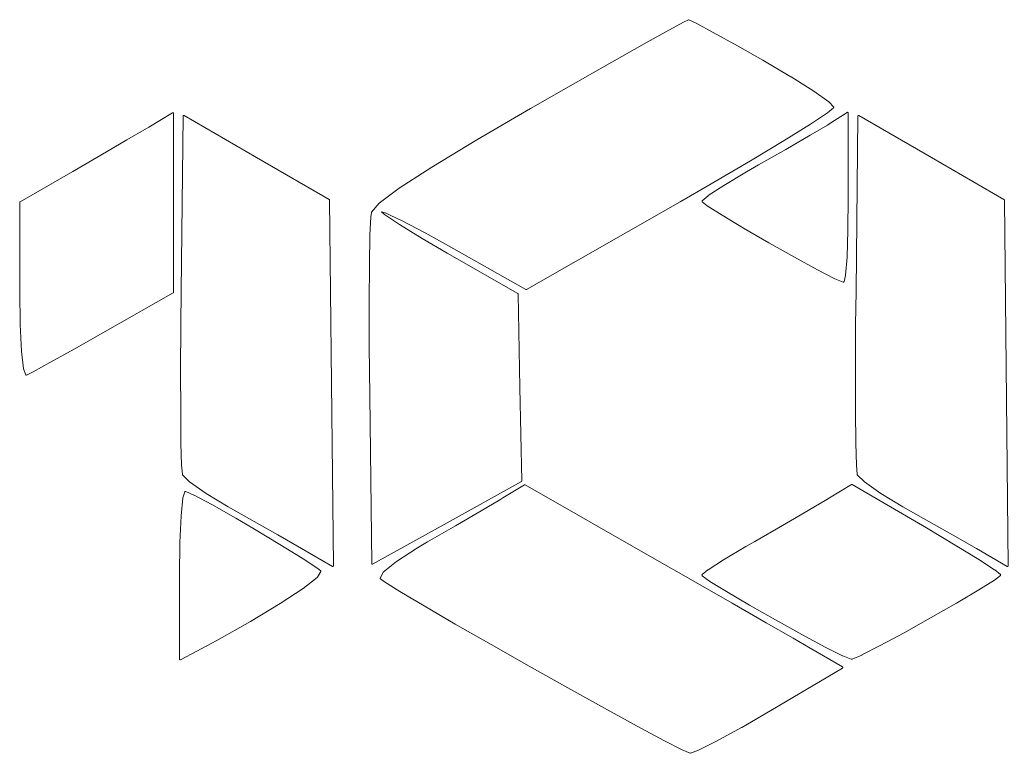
# Model space of a CAD drawing. Header units: millimetres. Extents: x -285 to 1112, y -5 to 442.
# Drawn here: x 328.88 to 361.41, y 99.45 to 123.6 of the extents above; entities that cross this region are included whole.
import ezdxf

# ---------------------------------------------------------------- set-up
doc = ezdxf.new("R2010")
doc.units = ezdxf.units.MM
doc.header["$MEASUREMENT"] = 0
doc.layers.add('Line engraving', color=1, linetype='Continuous', lineweight=0)

msp = doc.modelspace()

# ---------------------------------------------------------------- linework, layer by layer
at = {"layer": 'Line engraving', "linetype": 'Continuous'}
for p, q in [((350.246, 123.26), (350.749, 123.532)), ((350.749, 123.533), (350.885, 123.598)), ((350.749, 123.532), (350.749, 123.533)), ((350.749, 123.533), (350.749, 123.533)), ((350.885, 123.598), (350.889, 123.599)), ((350.889, 123.599), (350.889, 123.6)), ((350.889, 123.6), (350.889, 123.6)), ((350.889, 123.6), (350.893, 123.6)), ((350.893, 123.6), (350.893, 123.6)), ((350.893, 123.6), (350.897, 123.6)), ((350.897, 123.6), (350.897, 123.6)), ((350.897, 123.6), (350.897, 123.6)), ((350.897, 123.6), (350.901, 123.599)), ((350.901, 123.599), (350.901, 123.598)), ((350.901, 123.598), (351.138, 123.486)), ((351.138, 123.486), (351.138, 123.486)), ((351.138, 123.486), (351.138, 123.486)), ((351.138, 123.486), (351.701, 123.184)), ((349.433, 122.806), (350.246, 123.26)), ((350.246, 123.26), (350.246, 123.26)), ((350.246, 123.26), (350.246, 123.26)), ((351.701, 123.184), (351.701, 123.184)), ((351.701, 123.184), (351.701, 123.184)), ((351.701, 123.184), (352.501, 122.739)), ((348.363, 122.202), (349.433, 122.806)), ((349.433, 122.806), (349.433, 122.806)), ((349.433, 122.806), (349.433, 122.806)), ((352.501, 122.739), (352.501, 122.739)), ((352.501, 122.739), (352.501, 122.739)), ((352.501, 122.739), (353.33, 122.269)), ((347.093, 121.481), (348.363, 122.202)), ((348.363, 122.202), (348.363, 122.202)), ((348.363, 122.202), (348.363, 122.202)), ((353.33, 122.269), (353.33, 122.269)), ((353.33, 122.269), (353.33, 122.269)), ((353.33, 122.269), (354.261, 121.721)), ((354.261, 121.721), (354.261, 121.721)), ((354.261, 121.721), (354.265, 121.721)), ((354.265, 121.721), (355.019, 121.245)), ((345.684, 120.674), (347.093, 121.481)), ((347.093, 121.481), (347.093, 121.481)), ((347.093, 121.481), (347.093, 121.481)), ((355.019, 121.245), (355.019, 121.244)), ((355.019, 121.244), (355.019, 121.244)), ((355.019, 121.244), (355.51, 120.894)), ((355.51, 120.894), (355.514, 120.893)), ((355.514, 120.893), (355.514, 120.892)), ((355.514, 120.892), (355.666, 120.733)), ((355.666, 120.733), (355.666, 120.731)), ((355.666, 120.731), (355.67, 120.729)), ((355.67, 120.729), (355.67, 120.728)), ((355.67, 120.728), (355.67, 120.727)), ((355.67, 120.727), (355.67, 120.725)), ((355.67, 120.725), (355.67, 120.722)), ((355.67, 120.722), (355.67, 120.721)), ((355.67, 120.721), (355.67, 120.72)), ((355.67, 120.72), (355.67, 120.717)), ((355.67, 120.717), (355.67, 120.715)), ((355.67, 120.715), (355.67, 120.714)), ((355.67, 120.714), (355.67, 120.713)), ((355.67, 120.713), (355.67, 120.71)), ((355.67, 120.71), (355.67, 120.708)), ((333.129, 120.068), (333.903, 120.534)), ((333.903, 120.534), (333.908, 120.535)), ((333.903, 120.534), (333.903, 120.534)), ((333.903, 120.534), (333.903, 120.534)), ((333.908, 120.535), (333.912, 120.536)), ((333.912, 120.536), (333.912, 120.536)), ((333.912, 120.536), (333.912, 120.536)), ((333.912, 120.536), (333.916, 120.536)), ((333.916, 120.536), (333.92, 120.536)), ((333.92, 120.536), (333.92, 120.536)), ((333.92, 120.536), (333.92, 120.536)), ((333.92, 120.536), (333.92, 120.535)), ((333.92, 120.535), (333.925, 120.534)), ((333.925, 120.534), (333.925, 120.534)), ((333.925, 120.534), (333.925, 120.534)), ((333.925, 120.534), (333.929, 120.532)), ((333.929, 120.532), (333.933, 120.53)), ((333.933, 120.53), (333.933, 120.529)), ((333.933, 120.529), (333.933, 120.529)), ((333.933, 120.529), (333.933, 120.526)), ((333.933, 120.526), (333.933, 120.523)), ((333.933, 120.523), (333.933, 120.523)), ((333.933, 120.523), (333.937, 120.523)), ((333.937, 120.523), (333.937, 120.519)), ((333.937, 120.519), (333.937, 120.516)), ((333.937, 120.516), (333.937, 120.516)), ((333.937, 120.516), (333.937, 120.516)), ((333.937, 120.516), (333.937, 114.625)), ((334.187, 114.664), (334.25, 120.425)), ((334.25, 120.425), (334.255, 120.429)), ((334.255, 120.436), (334.259, 120.439)), ((334.255, 120.433), (334.255, 120.436)), ((334.255, 120.429), (334.255, 120.433)), ((334.255, 120.433), (334.255, 120.433)), ((334.255, 120.433), (334.255, 120.433)), ((334.259, 120.441), (334.263, 120.444)), ((334.259, 120.439), (334.259, 120.441)), ((334.259, 120.439), (334.259, 120.439)), ((334.259, 120.439), (334.259, 120.439)), ((334.263, 120.444), (334.267, 120.445)), ((334.263, 120.444), (334.263, 120.444)), ((334.263, 120.444), (334.263, 120.444)), ((334.267, 120.445), (334.272, 120.446)), ((334.272, 120.446), (334.272, 120.446)), ((334.272, 120.446), (334.272, 120.446)), ((334.272, 120.446), (334.272, 120.446)), ((334.272, 120.446), (334.276, 120.446)), ((334.276, 120.446), (334.276, 120.446)), ((334.276, 120.446), (334.276, 120.446)), ((334.276, 120.446), (334.28, 120.445)), ((334.28, 120.445), (334.284, 120.444)), ((334.284, 120.444), (336.671, 119.062)), ((343.924, 119.651), (345.684, 120.674)), ((345.684, 120.674), (345.684, 120.674)), ((345.684, 120.674), (345.684, 120.674)), ((355.463, 120.53), (354.904, 120.16)), ((355.467, 120.532), (355.463, 120.531)), ((355.463, 120.531), (355.463, 120.53)), ((355.666, 120.703), (355.467, 120.532)), ((355.577, 120.206), (356.115, 120.549)), ((355.67, 120.708), (355.666, 120.707)), ((355.666, 120.707), (355.666, 120.706)), ((355.666, 120.706), (355.666, 120.704)), ((355.666, 120.704), (355.666, 120.703)), ((356.115, 120.549), (356.119, 120.549)), ((356.119, 120.551), (356.123, 120.552)), ((356.119, 120.55), (356.119, 120.551)), ((356.119, 120.549), (356.119, 120.55)), ((356.123, 120.552), (356.123, 120.552)), ((356.123, 120.552), (356.123, 120.552)), ((356.123, 120.552), (356.127, 120.552)), ((356.127, 120.552), (356.132, 120.552)), ((356.132, 120.552), (356.132, 120.552)), ((356.132, 120.552), (356.132, 120.552)), ((356.132, 120.552), (356.136, 120.551)), ((356.136, 120.551), (356.136, 120.55)), ((356.136, 120.55), (356.14, 120.55)), ((356.14, 120.55), (356.14, 120.55)), ((356.14, 120.55), (356.14, 120.548)), ((356.14, 120.548), (356.144, 120.546)), ((356.144, 120.546), (356.144, 120.545)), ((356.144, 120.545), (356.144, 120.545)), ((356.144, 120.545), (356.144, 120.542)), ((356.144, 120.542), (356.149, 120.54)), ((356.149, 120.54), (356.149, 120.539)), ((356.149, 120.539), (356.149, 120.539)), ((356.149, 120.539), (356.149, 120.535)), ((356.149, 120.535), (356.149, 120.532)), ((356.149, 120.532), (356.149, 120.532)), ((356.149, 120.532), (356.149, 120.532)), ((356.149, 120.532), (356.149, 117.757)), ((356.402, 114.664), (356.466, 120.425)), ((356.466, 120.433), (356.47, 120.436)), ((356.466, 120.429), (356.466, 120.433)), ((356.466, 120.433), (356.466, 120.433)), ((356.466, 120.433), (356.466, 120.433)), ((356.466, 120.425), (356.466, 120.429)), ((356.47, 120.439), (356.474, 120.441)), ((356.47, 120.436), (356.47, 120.439)), ((356.47, 120.439), (356.47, 120.439)), ((356.47, 120.439), (356.47, 120.439)), ((356.474, 120.444), (356.479, 120.445)), ((356.474, 120.441), (356.474, 120.444)), ((356.474, 120.444), (356.474, 120.444)), ((356.474, 120.444), (356.474, 120.444)), ((356.479, 120.445), (356.483, 120.446)), ((356.483, 120.446), (356.483, 120.446)), ((356.483, 120.446), (356.483, 120.446)), ((356.483, 120.446), (356.487, 120.446)), ((356.487, 120.446), (356.491, 120.446)), ((356.491, 120.446), (356.491, 120.446)), ((356.491, 120.446), (356.491, 120.446)), ((356.491, 120.446), (356.495, 120.445)), ((356.495, 120.445), (356.495, 120.444)), ((356.495, 120.444), (358.886, 119.062)), ((333.044, 120.019), (333.129, 120.068)), ((333.129, 120.068), (333.129, 120.068)), ((354.904, 120.16), (354.041, 119.624)), ((354.896, 119.797), (355.463, 120.133)), ((354.904, 120.16), (354.904, 120.16)), ((354.904, 120.16), (354.904, 120.16)), ((355.463, 120.133), (355.577, 120.206)), ((332.406, 119.641), (333.044, 120.019)), ((333.044, 120.019), (333.044, 120.019)), ((354.096, 119.333), (354.896, 119.797)), ((354.896, 119.797), (354.896, 119.797)), ((331.542, 119.138), (332.406, 119.641)), ((332.406, 119.641), (332.406, 119.641)), ((342.438, 118.751), (343.924, 119.651)), ((343.924, 119.651), (343.924, 119.651)), ((343.924, 119.651), (343.924, 119.651)), ((354.041, 119.624), (352.933, 118.958)), ((354.041, 119.624), (354.041, 119.624)), ((354.041, 119.624), (354.041, 119.624)), ((330.62, 118.605), (331.542, 119.138)), ((331.542, 119.138), (331.542, 119.138)), ((353.191, 118.818), (354.096, 119.333)), ((354.096, 119.333), (354.096, 119.333)), ((336.671, 119.062), (339.062, 117.68)), ((352.933, 118.958), (351.638, 118.197)), ((352.801, 118.594), (353.191, 118.818)), ((352.933, 118.958), (352.933, 118.958)), ((352.933, 118.958), (352.933, 118.958)), ((353.191, 118.818), (353.191, 118.818)), ((353.191, 118.818), (353.191, 118.818)), ((358.886, 119.062), (361.273, 117.68)), ((328.889, 117.608), (330.62, 118.605)), ((330.62, 118.605), (330.62, 118.605)), ((341.368, 118.056), (342.438, 118.751)), ((342.438, 118.751), (342.438, 118.751)), ((342.438, 118.751), (342.438, 118.751)), ((352.052, 118.146), (352.801, 118.594)), ((352.801, 118.594), (352.801, 118.594)), ((352.801, 118.594), (352.801, 118.594)), ((351.638, 118.197), (350.609, 117.605)), ((351.536, 117.808), (352.052, 118.145)), ((351.638, 118.197), (351.638, 118.197)), ((351.638, 118.197), (351.638, 118.197)), ((352.052, 118.145), (352.052, 118.146)), ((352.052, 118.146), (352.052, 118.146)), ((340.708, 117.563), (341.368, 118.055)), ((341.368, 118.055), (341.368, 118.056)), ((341.368, 118.056), (341.368, 118.056)), ((351.342, 117.639), (351.532, 117.806)), ((351.532, 117.806), (351.536, 117.807)), ((351.536, 117.807), (351.536, 117.808)), ((328.876, 117.589), (328.881, 117.592)), ((328.876, 114.714), (328.876, 117.589)), ((328.881, 117.599), (328.885, 117.603)), ((328.881, 117.597), (328.881, 117.599)), ((328.881, 117.592), (328.881, 117.597)), ((328.881, 117.597), (328.881, 117.597)), ((328.881, 117.597), (328.881, 117.597)), ((328.885, 117.604), (328.889, 117.606)), ((328.885, 117.603), (328.885, 117.604)), ((328.885, 117.603), (328.885, 117.603)), ((328.889, 117.606), (328.889, 117.608)), ((339.062, 117.68), (339.062, 117.678)), ((339.062, 117.678), (339.066, 117.676)), ((339.066, 117.676), (339.066, 117.676)), ((339.066, 117.676), (339.066, 117.676)), ((339.066, 117.676), (339.07, 117.673)), ((339.07, 117.673), (339.07, 117.67)), ((339.07, 117.67), (339.07, 117.669)), ((339.07, 117.669), (339.07, 117.669)), ((339.07, 117.669), (339.07, 117.666)), ((339.07, 117.666), (339.07, 117.663)), ((339.07, 117.663), (339.134, 111.64)), ((340.454, 117.266), (340.704, 117.56)), ((340.704, 117.56), (340.708, 117.561)), ((340.708, 117.561), (340.708, 117.563)), ((350.609, 117.605), (345.557, 114.716)), ((350.609, 117.605), (350.609, 117.605)), ((350.609, 117.605), (350.609, 117.605)), ((351.337, 117.633), (351.342, 117.636)), ((351.337, 117.629), (351.337, 117.633)), ((351.337, 117.633), (351.337, 117.633)), ((351.337, 117.633), (351.337, 117.633)), ((351.337, 117.626), (351.337, 117.629)), ((351.337, 117.622), (351.337, 117.626)), ((351.337, 117.626), (351.337, 117.626)), ((351.337, 117.626), (351.337, 117.626)), ((351.337, 117.619), (351.337, 117.622)), ((351.337, 117.618), (351.337, 117.619)), ((351.337, 117.619), (351.337, 117.619)), ((351.337, 117.615), (351.337, 117.618)), ((351.337, 117.612), (351.337, 117.615)), ((351.337, 117.611), (351.337, 117.612)), ((351.337, 117.612), (351.337, 117.612)), ((351.342, 117.609), (351.337, 117.611)), ((351.342, 117.636), (351.342, 117.639)), ((351.342, 117.606), (351.342, 117.609)), ((351.502, 117.473), (351.342, 117.606)), ((351.507, 117.472), (351.502, 117.473)), ((351.507, 117.471), (351.507, 117.472)), ((351.993, 117.161), (351.507, 117.471)), ((356.149, 117.757), (356.136, 116.67)), ((356.149, 117.757), (356.149, 117.757)), ((356.149, 117.757), (356.149, 117.757)), ((361.273, 117.68), (361.277, 117.678)), ((361.277, 117.678), (361.277, 117.676)), ((361.277, 117.676), (361.281, 117.676)), ((361.281, 117.676), (361.281, 117.676)), ((361.281, 117.676), (361.281, 117.673)), ((361.281, 117.673), (361.281, 117.67)), ((361.281, 117.67), (361.281, 117.669)), ((361.281, 117.669), (361.281, 117.669)), ((361.281, 117.669), (361.286, 117.666)), ((361.286, 117.666), (361.286, 117.663)), ((361.286, 117.663), (361.412, 105.618)), ((340.433, 117.109), (340.45, 117.255)), ((340.45, 117.262), (340.454, 117.264)), ((340.45, 117.261), (340.45, 117.262)), ((340.45, 117.259), (340.45, 117.261)), ((340.45, 117.257), (340.45, 117.259)), ((340.45, 117.255), (340.45, 117.257)), ((340.454, 117.264), (340.454, 117.266)), ((340.907, 117.244), (340.788, 117.278)), ((340.788, 117.278), (340.881, 117.19)), ((340.881, 117.19), (341.372, 116.861)), ((341.44, 116.991), (340.907, 117.244)), ((351.993, 117.16), (351.993, 117.161)), ((352.704, 116.736), (351.993, 117.16)), ((351.993, 117.16), (351.993, 117.16)), ((340.403, 116.51), (340.433, 117.107)), ((340.433, 117.108), (340.433, 117.109)), ((340.433, 117.107), (340.433, 117.108)), ((341.372, 116.861), (342.121, 116.398)), ((342.223, 116.58), (341.44, 116.991)), ((340.386, 115.549), (340.403, 116.509)), ((340.403, 116.509), (340.403, 116.51)), ((340.403, 116.51), (340.403, 116.51)), ((343.166, 116.057), (342.223, 116.58)), ((352.704, 116.735), (352.704, 116.736)), ((352.704, 116.736), (352.704, 116.736)), ((353.533, 116.255), (352.704, 116.735)), ((356.136, 116.669), (356.106, 115.782)), ((356.136, 116.67), (356.136, 116.67)), ((356.136, 116.67), (356.136, 116.669)), ((342.121, 116.398), (342.95, 115.915)), ((354.376, 115.779), (353.533, 116.255)), ((353.533, 116.255), (353.533, 116.255)), ((353.533, 116.255), (353.533, 116.255)), ((342.95, 115.915), (345.269, 114.584)), ((345.536, 114.716), (343.166, 116.057)), ((343.166, 116.057), (343.166, 116.057)), ((340.378, 114.299), (340.386, 115.549)), ((340.386, 115.549), (340.386, 115.549)), ((340.386, 115.549), (340.386, 115.549)), ((354.38, 115.779), (354.376, 115.779)), ((355.137, 115.366), (354.38, 115.779)), ((354.38, 115.779), (354.38, 115.779)), ((356.106, 115.781), (356.06, 115.188)), ((356.106, 115.782), (356.106, 115.782)), ((356.106, 115.782), (356.106, 115.781)), ((355.704, 115.074), (355.137, 115.366)), ((355.137, 115.366), (355.137, 115.366)), ((355.137, 115.366), (355.137, 115.366)), ((356.06, 115.184), (356.009, 114.978)), ((356.06, 115.188), (356.06, 115.186)), ((356.06, 115.186), (356.06, 115.184)), ((355.704, 115.073), (355.704, 115.074)), ((355.704, 115.074), (355.704, 115.074)), ((355.979, 114.963), (355.704, 115.073)), ((355.983, 114.963), (355.979, 114.963)), ((355.983, 114.962), (355.983, 114.963)), ((355.988, 114.963), (355.983, 114.962)), ((355.983, 114.962), (355.983, 114.962)), ((355.983, 114.962), (355.983, 114.962)), ((355.992, 114.963), (355.988, 114.963)), ((355.996, 114.965), (355.992, 114.963)), ((355.992, 114.963), (355.992, 114.963)), ((355.992, 114.963), (355.992, 114.963)), ((356, 114.966), (355.996, 114.965)), ((356.005, 114.971), (356, 114.969)), ((356, 114.969), (356, 114.966)), ((356, 114.966), (356, 114.966)), ((356, 114.966), (356, 114.966)), ((356.009, 114.978), (356.005, 114.975)), ((356.005, 114.975), (356.005, 114.972)), ((356.005, 114.972), (356.005, 114.971)), ((356.005, 114.971), (356.005, 114.971)), ((328.876, 114.662), (328.876, 114.714)), ((328.893, 113.57), (328.876, 114.662)), ((328.876, 114.662), (328.876, 114.662)), ((328.876, 114.662), (328.876, 114.662)), ((333.925, 114.606), (331.61, 113.293)), ((333.929, 114.609), (333.925, 114.607)), ((333.925, 114.607), (333.925, 114.606)), ((333.925, 114.606), (333.925, 114.606)), ((333.933, 114.611), (333.929, 114.609)), ((333.937, 114.621), (333.933, 114.618)), ((333.933, 114.618), (333.933, 114.618)), ((333.933, 114.618), (333.933, 114.617)), ((333.933, 114.617), (333.933, 114.615)), ((333.933, 114.615), (333.933, 114.611)), ((333.933, 114.611), (333.933, 114.611)), ((333.933, 114.611), (333.933, 114.611)), ((333.937, 114.625), (333.937, 114.625)), ((333.937, 114.625), (333.937, 114.624)), ((333.937, 114.624), (333.937, 114.621)), ((334.179, 113.552), (334.187, 114.663)), ((334.187, 114.663), (334.187, 114.664)), ((334.187, 114.663), (334.187, 114.663)), ((345.269, 114.584), (345.274, 114.582)), ((345.274, 114.582), (345.278, 114.58)), ((345.278, 114.58), (345.278, 114.58)), ((345.278, 114.58), (345.278, 114.579)), ((345.278, 114.579), (345.278, 114.576)), ((345.278, 114.576), (345.282, 114.573)), ((345.282, 114.573), (345.282, 114.573)), ((345.282, 114.573), (345.282, 114.573)), ((345.282, 114.573), (345.282, 114.569)), ((345.282, 114.569), (345.282, 114.566)), ((345.282, 114.566), (345.341, 111.491)), ((345.54, 114.715), (345.536, 114.716)), ((345.544, 114.713), (345.54, 114.715)), ((345.549, 114.713), (345.544, 114.713)), ((345.544, 114.713), (345.544, 114.713)), ((345.544, 114.713), (345.544, 114.713)), ((345.553, 114.713), (345.549, 114.713)), ((345.557, 114.716), (345.553, 114.715)), ((345.553, 114.715), (345.553, 114.713)), ((345.553, 114.713), (345.553, 114.713)), ((345.553, 114.713), (345.553, 114.713)), ((356.39, 113.552), (356.402, 114.663)), ((356.402, 114.663), (356.402, 114.664)), ((356.402, 114.663), (356.402, 114.663)), ((340.382, 112.836), (340.378, 114.299)), ((340.378, 114.299), (340.378, 114.299)), ((340.378, 114.299), (340.378, 114.299)), ((328.936, 112.689), (328.893, 113.57)), ((328.893, 113.57), (328.893, 113.57)), ((328.893, 113.57), (328.893, 113.57)), ((334.17, 112.028), (334.179, 113.552)), ((334.179, 113.552), (334.179, 113.552)), ((334.179, 113.552), (334.179, 113.552)), ((356.381, 112.028), (356.39, 113.552)), ((356.39, 113.552), (356.39, 113.552)), ((356.39, 113.552), (356.39, 113.552)), ((331.61, 113.293), (330.662, 112.757)), ((331.61, 113.293), (331.61, 113.293)), ((331.61, 113.293), (331.61, 113.293)), ((328.936, 112.688), (328.936, 112.689)), ((328.995, 112.107), (328.936, 112.688)), ((328.936, 112.688), (328.936, 112.688)), ((330.662, 112.757), (329.862, 112.312)), ((330.662, 112.757), (330.662, 112.757)), ((330.662, 112.757), (330.662, 112.757)), ((340.382, 112.835), (340.382, 112.836)), ((340.395, 111.231), (340.382, 112.835)), ((340.382, 112.835), (340.382, 112.835)), ((329.862, 112.312), (329.312, 112.008)), ((329.862, 112.312), (329.862, 112.312)), ((329.862, 112.312), (329.862, 112.312)), ((328.999, 112.105), (328.995, 112.107)), ((328.999, 112.102), (328.999, 112.105)), ((329.071, 111.91), (328.999, 112.102)), ((329.312, 112.007), (329.101, 111.899)), ((329.312, 112.008), (329.312, 112.008)), ((329.312, 112.008), (329.312, 112.007)), ((334.174, 110.705), (334.17, 112.028)), ((334.17, 112.028), (334.17, 112.028)), ((334.17, 112.028), (334.17, 112.028)), ((356.385, 110.705), (356.381, 112.028)), ((356.381, 112.028), (356.381, 112.028)), ((356.381, 112.028), (356.381, 112.028)), ((329.075, 111.908), (329.071, 111.91)), ((329.075, 111.905), (329.075, 111.908)), ((329.075, 111.904), (329.075, 111.905)), ((329.08, 111.902), (329.075, 111.904)), ((329.075, 111.904), (329.075, 111.904)), ((329.08, 111.9), (329.08, 111.902)), ((329.08, 111.899), (329.08, 111.9)), ((329.08, 111.9), (329.08, 111.9)), ((329.084, 111.899), (329.08, 111.899)), ((329.088, 111.897), (329.084, 111.899)), ((329.092, 111.897), (329.088, 111.897)), ((329.088, 111.897), (329.088, 111.897)), ((329.088, 111.897), (329.088, 111.897)), ((329.096, 111.897), (329.092, 111.897)), ((329.101, 111.898), (329.096, 111.897)), ((329.096, 111.897), (329.096, 111.897)), ((329.096, 111.897), (329.096, 111.897)), ((329.101, 111.899), (329.101, 111.898)), ((339.134, 111.64), (339.134, 111.64)), ((339.134, 111.64), (339.201, 105.618)), ((345.341, 111.491), (345.405, 108.415)), ((340.462, 105.688), (340.395, 111.231)), ((340.395, 111.231), (340.395, 111.231)), ((340.395, 111.231), (340.395, 111.231)), ((334.183, 109.652), (334.174, 110.705)), ((334.174, 110.705), (334.174, 110.705)), ((334.174, 110.705), (334.174, 110.705)), ((356.394, 109.652), (356.385, 110.705)), ((356.385, 110.705), (356.385, 110.705)), ((356.385, 110.705), (356.385, 110.705)), ((334.2, 108.938), (334.183, 109.652)), ((334.183, 109.652), (334.183, 109.652)), ((334.183, 109.652), (334.183, 109.652)), ((356.415, 108.938), (356.394, 109.652)), ((356.394, 109.652), (356.394, 109.652)), ((356.394, 109.652), (356.394, 109.652)), ((334.2, 108.937), (334.2, 108.938)), ((334.2, 108.936), (334.2, 108.937)), ((334.229, 108.631), (334.2, 108.936)), ((356.415, 108.937), (356.415, 108.938)), ((356.415, 108.936), (356.415, 108.937)), ((356.44, 108.631), (356.415, 108.936)), ((334.229, 108.627), (334.229, 108.631)), ((334.229, 108.624), (334.229, 108.627)), ((334.229, 108.621), (334.229, 108.624)), ((334.229, 108.624), (334.229, 108.624)), ((334.229, 108.624), (334.229, 108.624)), ((334.234, 108.618), (334.229, 108.621)), ((334.466, 108.385), (334.234, 108.618)), ((334.466, 108.383), (334.466, 108.385)), ((334.466, 108.382), (334.466, 108.383)), ((335.008, 108.002), (334.466, 108.382)), ((345.392, 108.397), (342.942, 107.033)), ((345.396, 108.399), (345.392, 108.397)), ((345.392, 108.397), (345.392, 108.397)), ((345.392, 108.397), (345.392, 108.397)), ((345.4, 108.405), (345.396, 108.402)), ((345.396, 108.402), (345.396, 108.401)), ((345.396, 108.401), (345.396, 108.401)), ((345.396, 108.401), (345.396, 108.399)), ((345.405, 108.415), (345.4, 108.415)), ((345.4, 108.415), (345.405, 108.414)), ((345.405, 108.414), (345.4, 108.411)), ((345.4, 108.411), (345.4, 108.408)), ((345.4, 108.408), (345.4, 108.408)), ((345.4, 108.408), (345.4, 108.407)), ((345.4, 108.407), (345.4, 108.405)), ((356.44, 108.627), (356.44, 108.631)), ((356.44, 108.624), (356.44, 108.627)), ((356.445, 108.621), (356.44, 108.624)), ((356.44, 108.624), (356.44, 108.624)), ((356.44, 108.624), (356.44, 108.624)), ((356.445, 108.618), (356.445, 108.621)), ((356.677, 108.385), (356.445, 108.618)), ((356.677, 108.383), (356.677, 108.385)), ((356.682, 108.382), (356.677, 108.383)), ((357.219, 108.002), (356.682, 108.382)), ((334.246, 107.857), (334.314, 108.055)), ((334.314, 108.06), (334.318, 108.061)), ((334.314, 108.058), (334.314, 108.06)), ((334.314, 108.055), (334.314, 108.058)), ((334.318, 108.063), (334.322, 108.066)), ((334.318, 108.062), (334.318, 108.063)), ((334.318, 108.061), (334.318, 108.062)), ((334.322, 108.066), (334.327, 108.067)), ((334.322, 108.066), (334.322, 108.066)), ((334.322, 108.066), (334.322, 108.066)), ((334.327, 108.067), (334.327, 108.069)), ((334.327, 108.069), (334.327, 108.069)), ((334.327, 108.069), (334.331, 108.069)), ((334.331, 108.069), (334.331, 108.069)), ((334.331, 108.069), (334.335, 108.069)), ((334.335, 108.069), (334.335, 108.069)), ((334.335, 108.069), (334.335, 108.069)), ((334.335, 108.069), (334.339, 108.069)), ((334.339, 108.069), (334.344, 108.068)), ((334.344, 108.068), (334.61, 107.949)), ((344.774, 107.852), (345.494, 108.282)), ((345.494, 108.282), (345.498, 108.284)), ((345.494, 108.282), (345.494, 108.282)), ((345.494, 108.282), (345.494, 108.282)), ((345.498, 108.284), (345.502, 108.285)), ((345.502, 108.285), (345.502, 108.285)), ((345.502, 108.285), (345.502, 108.285)), ((345.502, 108.285), (345.506, 108.285)), ((345.506, 108.285), (345.506, 108.285)), ((345.506, 108.285), (345.506, 108.285)), ((345.506, 108.285), (345.506, 108.285)), ((345.506, 108.285), (345.511, 108.284)), ((345.511, 108.284), (345.515, 108.282)), ((345.515, 108.282), (345.515, 108.282)), ((345.515, 108.282), (345.515, 108.282)), ((345.515, 108.282), (349.691, 105.894)), ((355.531, 107.856), (356.254, 108.291)), ((356.254, 108.291), (356.259, 108.291)), ((356.259, 108.292), (356.263, 108.294)), ((356.259, 108.291), (356.259, 108.292)), ((356.259, 108.291), (356.259, 108.291)), ((356.263, 108.294), (356.263, 108.294)), ((356.263, 108.294), (356.263, 108.294)), ((356.263, 108.294), (356.267, 108.294)), ((356.267, 108.294), (356.271, 108.294)), ((356.271, 108.294), (356.271, 108.294)), ((356.271, 108.294), (356.271, 108.294)), ((356.271, 108.294), (356.275, 108.292)), ((356.275, 108.292), (356.275, 108.291)), ((356.275, 108.291), (356.28, 108.291)), ((356.28, 108.291), (356.28, 108.291)), ((356.28, 108.291), (358.717, 106.864)), ((334.187, 107.267), (334.246, 107.852)), ((334.246, 107.855), (334.246, 107.857)), ((334.246, 107.852), (334.246, 107.855)), ((334.61, 107.949), (334.61, 107.949)), ((334.61, 107.949), (334.614, 107.949)), ((334.614, 107.949), (335.194, 107.637)), ((335.008, 108.001), (335.008, 108.002)), ((335.736, 107.565), (335.008, 108.001)), ((335.008, 108.001), (335.008, 108.001)), ((344.059, 107.432), (344.681, 107.796)), ((344.681, 107.796), (344.774, 107.852)), ((354.828, 107.443), (355.446, 107.807)), ((355.446, 107.807), (355.531, 107.856)), ((357.223, 108.001), (357.219, 108.002)), ((357.947, 107.565), (357.223, 108.001)), ((357.223, 108.001), (357.223, 108.001)), ((335.194, 107.637), (335.194, 107.637)), ((335.194, 107.637), (335.194, 107.637)), ((335.194, 107.637), (335.99, 107.184)), ((336.417, 107.181), (335.736, 107.565)), ((335.736, 107.565), (335.736, 107.565)), ((335.736, 107.565), (335.736, 107.565)), ((343.217, 106.94), (344.059, 107.432)), ((344.059, 107.432), (344.059, 107.432)), ((353.982, 106.951), (354.828, 107.443)), ((358.628, 107.181), (357.947, 107.565)), ((357.947, 107.565), (357.947, 107.565)), ((357.947, 107.565), (357.947, 107.565)), ((334.149, 106.384), (334.187, 107.265)), ((334.187, 107.266), (334.187, 107.267)), ((334.187, 107.265), (334.187, 107.266)), ((335.99, 107.184), (335.99, 107.184)), ((335.99, 107.184), (335.99, 107.184)), ((335.99, 107.184), (336.552, 106.854)), ((337.369, 106.64), (336.417, 107.181)), ((336.417, 107.181), (336.417, 107.181)), ((359.58, 106.64), (358.628, 107.181)), ((358.628, 107.181), (358.628, 107.181)), ((336.552, 106.854), (336.552, 106.854)), ((336.552, 106.854), (336.552, 106.854)), ((336.552, 106.854), (337.441, 106.321)), ((342.942, 107.033), (340.492, 105.67)), ((342.299, 106.41), (343.217, 106.94)), ((342.942, 107.033), (342.942, 107.033)), ((343.217, 106.94), (343.217, 106.94)), ((353.072, 106.424), (353.982, 106.951)), ((353.982, 106.951), (353.982, 106.951)), ((358.717, 106.864), (358.717, 106.864)), ((358.717, 106.864), (358.717, 106.864)), ((358.717, 106.864), (359.665, 106.3)), ((338.148, 106.191), (337.369, 106.64)), ((341.973, 106.215), (342.299, 106.41)), ((342.299, 106.41), (342.299, 106.41)), ((342.299, 106.41), (342.299, 106.41)), ((352.78, 106.254), (353.072, 106.424)), ((353.072, 106.424), (353.072, 106.424)), ((353.072, 106.424), (353.072, 106.424)), ((360.363, 106.191), (359.58, 106.64)), ((334.132, 105.302), (334.149, 106.384)), ((334.149, 106.384), (334.149, 106.384)), ((334.149, 106.384), (334.149, 106.384)), ((337.441, 106.321), (337.441, 106.321)), ((337.441, 106.321), (337.441, 106.321)), ((337.441, 106.321), (338.173, 105.867)), ((339.167, 105.599), (338.148, 106.191)), ((341.279, 105.762), (341.969, 106.215)), ((341.969, 106.215), (341.973, 106.215)), ((341.973, 106.215), (341.973, 106.215)), ((352.044, 105.813), (352.78, 106.253)), ((352.78, 106.253), (352.78, 106.254)), ((352.78, 106.253), (352.78, 106.253)), ((359.665, 106.3), (359.665, 106.3)), ((359.665, 106.3), (359.665, 106.3)), ((359.665, 106.3), (360.443, 105.824)), ((361.379, 105.599), (360.363, 106.191)), ((338.173, 105.867), (338.173, 105.867)), ((338.173, 105.867), (338.173, 105.867)), ((338.173, 105.867), (338.655, 105.554)), ((340.843, 105.409), (341.279, 105.761)), ((341.279, 105.761), (341.279, 105.762)), ((341.279, 105.762), (341.279, 105.762)), ((349.691, 105.894), (349.691, 105.894)), ((349.691, 105.894), (351.045, 105.12)), ((351.532, 105.485), (352.044, 105.812)), ((352.044, 105.812), (352.044, 105.813)), ((352.044, 105.813), (352.044, 105.813)), ((360.443, 105.824), (360.443, 105.823)), ((360.443, 105.823), (360.443, 105.823)), ((360.443, 105.823), (360.964, 105.485)), ((338.655, 105.554), (338.655, 105.553)), ((338.655, 105.553), (338.655, 105.553)), ((338.655, 105.553), (338.782, 105.458)), ((338.787, 105.431), (338.677, 105.242)), ((338.782, 105.458), (338.782, 105.458)), ((338.782, 105.458), (338.782, 105.457)), ((338.782, 105.457), (338.787, 105.455)), ((338.787, 105.455), (338.787, 105.453)), ((338.787, 105.453), (338.787, 105.452)), ((338.787, 105.452), (338.787, 105.452)), ((338.787, 105.452), (338.787, 105.449)), ((338.787, 105.449), (338.791, 105.446)), ((338.791, 105.437), (338.787, 105.435)), ((338.787, 105.435), (338.787, 105.432)), ((338.787, 105.432), (338.787, 105.431)), ((338.787, 105.431), (338.787, 105.431)), ((338.791, 105.446), (338.791, 105.445)), ((338.791, 105.445), (338.791, 105.445)), ((338.791, 105.445), (338.791, 105.442)), ((338.791, 105.442), (338.791, 105.439)), ((338.791, 105.439), (338.791, 105.438)), ((338.791, 105.438), (338.791, 105.437)), ((339.172, 105.598), (339.167, 105.599)), ((339.167, 105.599), (339.167, 105.599)), ((339.167, 105.599), (339.167, 105.599)), ((339.176, 105.597), (339.172, 105.598)), ((339.176, 105.597), (339.176, 105.597)), ((339.18, 105.597), (339.176, 105.597)), ((339.176, 105.597), (339.176, 105.597)), ((339.184, 105.598), (339.18, 105.597)), ((339.18, 105.597), (339.18, 105.597)), ((339.18, 105.597), (339.18, 105.597)), ((339.18, 105.597), (339.18, 105.597)), ((339.189, 105.599), (339.184, 105.598)), ((339.193, 105.602), (339.189, 105.599)), ((339.189, 105.599), (339.189, 105.599)), ((339.189, 105.599), (339.189, 105.599)), ((339.197, 105.608), (339.193, 105.605)), ((339.193, 105.605), (339.193, 105.604)), ((339.193, 105.604), (339.193, 105.604)), ((339.193, 105.604), (339.193, 105.602)), ((339.201, 105.618), (339.197, 105.614)), ((339.197, 105.614), (339.197, 105.611)), ((339.197, 105.611), (339.197, 105.61)), ((339.197, 105.61), (339.197, 105.61)), ((339.197, 105.61), (339.197, 105.608)), ((339.201, 105.618), (339.201, 105.618)), ((339.201, 105.618), (339.201, 105.618)), ((340.462, 105.685), (340.462, 105.688)), ((340.462, 105.682), (340.462, 105.685)), ((340.462, 105.681), (340.462, 105.682)), ((340.467, 105.678), (340.462, 105.681)), ((340.462, 105.681), (340.462, 105.681)), ((340.467, 105.675), (340.467, 105.678)), ((340.467, 105.674), (340.467, 105.675)), ((340.467, 105.675), (340.467, 105.675)), ((340.471, 105.672), (340.467, 105.674)), ((340.471, 105.67), (340.471, 105.672)), ((340.475, 105.67), (340.471, 105.67)), ((340.475, 105.669), (340.475, 105.67)), ((340.475, 105.67), (340.475, 105.67)), ((340.479, 105.668), (340.475, 105.669)), ((340.483, 105.668), (340.479, 105.668)), ((340.479, 105.668), (340.479, 105.668)), ((340.479, 105.668), (340.479, 105.668)), ((340.488, 105.668), (340.483, 105.668)), ((340.492, 105.669), (340.488, 105.668)), ((340.488, 105.668), (340.488, 105.668)), ((340.488, 105.668), (340.488, 105.668)), ((340.492, 105.67), (340.492, 105.669)), ((351.337, 105.329), (351.528, 105.484)), ((351.528, 105.484), (351.532, 105.484)), ((351.532, 105.484), (351.532, 105.485)), ((360.964, 105.485), (360.968, 105.484)), ((360.968, 105.484), (360.968, 105.484)), ((360.968, 105.484), (361.159, 105.335)), ((361.383, 105.598), (361.379, 105.599)), ((361.379, 105.599), (361.379, 105.599)), ((361.379, 105.599), (361.379, 105.599)), ((361.387, 105.597), (361.383, 105.598)), ((361.387, 105.597), (361.387, 105.597)), ((361.391, 105.597), (361.387, 105.597)), ((361.387, 105.597), (361.387, 105.597)), ((361.396, 105.597), (361.391, 105.597)), ((361.4, 105.598), (361.396, 105.597)), ((361.396, 105.597), (361.396, 105.597)), ((361.396, 105.597), (361.396, 105.597)), ((361.404, 105.602), (361.4, 105.599)), ((361.4, 105.599), (361.4, 105.599)), ((361.4, 105.599), (361.4, 105.599)), ((361.4, 105.599), (361.4, 105.598)), ((361.408, 105.604), (361.404, 105.602)), ((361.412, 105.61), (361.408, 105.608)), ((361.408, 105.608), (361.408, 105.605)), ((361.408, 105.605), (361.408, 105.604)), ((361.408, 105.604), (361.408, 105.604)), ((361.412, 105.618), (361.412, 105.618)), ((361.412, 105.618), (361.412, 105.618)), ((361.412, 105.618), (361.412, 105.614)), ((361.412, 105.614), (361.412, 105.611)), ((361.412, 105.611), (361.412, 105.61)), ((361.412, 105.61), (361.412, 105.61)), ((334.132, 102.546), (334.132, 105.302)), ((334.132, 105.302), (334.132, 105.302)), ((334.132, 105.302), (334.132, 105.302)), ((338.668, 105.236), (338.203, 104.871)), ((338.672, 105.236), (338.668, 105.236)), ((338.668, 105.236), (338.668, 105.236)), ((338.677, 105.242), (338.672, 105.239)), ((338.672, 105.239), (338.672, 105.236)), ((338.677, 105.242), (338.677, 105.242)), ((338.677, 105.242), (338.677, 105.242)), ((340.737, 105.209), (340.742, 105.213)), ((340.737, 105.206), (340.737, 105.209)), ((340.737, 105.202), (340.737, 105.206)), ((340.737, 105.206), (340.737, 105.206)), ((340.737, 105.206), (340.737, 105.206)), ((340.737, 105.199), (340.737, 105.202)), ((340.737, 105.198), (340.737, 105.199)), ((340.737, 105.199), (340.737, 105.199)), ((340.737, 105.195), (340.737, 105.198)), ((340.742, 105.192), (340.737, 105.195)), ((340.742, 105.213), (340.839, 105.402)), ((340.742, 105.213), (340.742, 105.213)), ((340.742, 105.213), (340.742, 105.213)), ((340.742, 105.189), (340.742, 105.192)), ((340.742, 105.192), (340.742, 105.192)), ((340.742, 105.192), (340.742, 105.192)), ((340.746, 105.186), (340.742, 105.189)), ((340.877, 105.093), (340.746, 105.186)), ((340.746, 105.186), (340.746, 105.186)), ((340.746, 105.186), (340.746, 105.186)), ((340.839, 105.406), (340.843, 105.408)), ((340.839, 105.403), (340.839, 105.406)), ((340.839, 105.402), (340.839, 105.403)), ((340.839, 105.403), (340.839, 105.403)), ((340.843, 105.408), (340.843, 105.409)), ((340.843, 105.408), (340.843, 105.408)), ((340.877, 105.092), (340.877, 105.093)), ((341.385, 104.773), (340.877, 105.092)), ((340.877, 105.092), (340.877, 105.092)), ((351.045, 105.12), (351.045, 105.12)), ((351.045, 105.12), (352.323, 104.386)), ((351.329, 105.319), (351.333, 105.321)), ((351.329, 105.318), (351.329, 105.319)), ((351.329, 105.317), (351.329, 105.318)), ((351.329, 105.314), (351.329, 105.317)), ((351.329, 105.312), (351.329, 105.314)), ((351.329, 105.311), (351.329, 105.312)), ((351.329, 105.31), (351.329, 105.311)), ((351.333, 105.307), (351.329, 105.31)), ((351.333, 105.326), (351.337, 105.327)), ((351.333, 105.324), (351.333, 105.326)), ((351.333, 105.321), (351.333, 105.324)), ((351.333, 105.324), (351.333, 105.324)), ((351.333, 105.305), (351.333, 105.307)), ((351.337, 105.296), (351.333, 105.305)), ((351.337, 105.327), (351.337, 105.329)), ((351.337, 105.294), (351.337, 105.296)), ((351.337, 105.292), (351.337, 105.294)), ((351.337, 105.291), (351.337, 105.292)), ((351.337, 105.29), (351.337, 105.291)), ((351.342, 105.288), (351.337, 105.29)), ((351.342, 105.287), (351.342, 105.288)), ((351.583, 105.108), (351.342, 105.287)), ((351.587, 105.107), (351.583, 105.108)), ((352.137, 104.767), (351.587, 105.107)), ((351.587, 105.107), (351.587, 105.107)), ((360.96, 105.145), (360.448, 104.822)), ((360.964, 105.146), (360.96, 105.145)), ((360.96, 105.145), (360.96, 105.145)), ((361.159, 105.302), (360.964, 105.146)), ((361.159, 105.335), (361.159, 105.334)), ((361.159, 105.334), (361.159, 105.334)), ((361.159, 105.334), (361.159, 105.331)), ((361.159, 105.331), (361.163, 105.329)), ((361.163, 105.307), (361.159, 105.305)), ((361.159, 105.305), (361.159, 105.302)), ((361.159, 105.302), (361.159, 105.302)), ((361.159, 105.302), (361.159, 105.302)), ((361.163, 105.329), (361.163, 105.329)), ((361.163, 105.329), (361.163, 105.328)), ((361.163, 105.328), (361.163, 105.325)), ((361.163, 105.325), (361.163, 105.322)), ((361.163, 105.322), (361.163, 105.321)), ((361.163, 105.321), (361.163, 105.321)), ((361.163, 105.321), (361.163, 105.318)), ((361.163, 105.318), (361.163, 105.315)), ((361.163, 105.315), (361.163, 105.314)), ((361.163, 105.314), (361.163, 105.314)), ((361.163, 105.314), (361.163, 105.311)), ((361.163, 105.311), (361.163, 105.308)), ((361.163, 105.308), (361.163, 105.308)), ((361.163, 105.308), (361.163, 105.307)), ((338.203, 104.87), (337.445, 104.372)), ((338.203, 104.871), (338.203, 104.871)), ((338.203, 104.871), (338.203, 104.87)), ((342.189, 104.296), (341.385, 104.773)), ((341.385, 104.773), (341.385, 104.773)), ((341.385, 104.773), (341.385, 104.773)), ((352.894, 104.324), (352.137, 104.767)), ((352.137, 104.767), (352.137, 104.767)), ((352.137, 104.767), (352.137, 104.767)), ((360.443, 104.822), (359.711, 104.388)), ((360.448, 104.822), (360.443, 104.822)), ((360.448, 104.822), (360.448, 104.822)), ((337.445, 104.372), (336.468, 103.784)), ((337.445, 104.372), (337.445, 104.372)), ((337.445, 104.372), (337.445, 104.372)), ((343.213, 103.701), (342.189, 104.296)), ((342.189, 104.296), (342.189, 104.296)), ((342.189, 104.296), (342.189, 104.296)), ((352.323, 104.386), (352.323, 104.386)), ((352.323, 104.386), (352.323, 104.386)), ((352.323, 104.386), (353.449, 103.741)), ((353.753, 103.835), (352.894, 104.324)), ((352.894, 104.324), (352.894, 104.324)), ((352.894, 104.324), (352.894, 104.324)), ((359.711, 104.388), (358.857, 103.901)), ((359.711, 104.388), (359.711, 104.388)), ((359.711, 104.388), (359.711, 104.388)), ((354.621, 103.356), (353.753, 103.835)), ((353.753, 103.835), (353.753, 103.835)), ((353.753, 103.835), (353.753, 103.835)), ((358.857, 103.901), (357.985, 103.416)), ((358.857, 103.901), (358.857, 103.901)), ((358.857, 103.901), (358.857, 103.901)), ((336.468, 103.784), (335.342, 103.15)), ((336.468, 103.784), (336.468, 103.784)), ((336.468, 103.784), (336.468, 103.784)), ((344.389, 103.027), (343.213, 103.701)), ((343.213, 103.701), (343.213, 103.701)), ((343.213, 103.701), (343.213, 103.701)), ((353.449, 103.741), (353.449, 103.741)), ((353.449, 103.741), (353.449, 103.741)), ((353.449, 103.741), (354.333, 103.233)), ((335.342, 103.15), (334.703, 102.809)), ((335.342, 103.15), (335.342, 103.15)), ((335.342, 103.15), (335.342, 103.15)), ((354.333, 103.233), (354.333, 103.233)), ((354.333, 103.233), (354.333, 103.233)), ((354.333, 103.233), (354.892, 102.91)), ((354.621, 103.355), (354.621, 103.356)), ((355.391, 102.943), (354.621, 103.355)), ((354.621, 103.355), (354.621, 103.355)), ((357.985, 103.416), (357.198, 102.99)), ((357.985, 103.416), (357.985, 103.416)), ((357.985, 103.416), (357.985, 103.416)), ((345.646, 102.315), (344.389, 103.027)), ((344.389, 103.027), (344.389, 103.027)), ((344.389, 103.027), (344.389, 103.027)), ((354.892, 102.91), (354.892, 102.91)), ((354.892, 102.91), (354.892, 102.91)), ((354.892, 102.91), (354.913, 102.896)), ((354.913, 102.896), (354.913, 102.896)), ((354.913, 102.896), (355.958, 102.288)), ((355.962, 102.653), (355.391, 102.943)), ((355.391, 102.943), (355.391, 102.943)), ((355.391, 102.943), (355.391, 102.943)), ((357.198, 102.99), (356.593, 102.682)), ((357.198, 102.99), (357.198, 102.99)), ((357.198, 102.99), (357.198, 102.99)), ((334.132, 102.543), (334.132, 102.546)), ((334.132, 102.54), (334.132, 102.543)), ((334.136, 102.54), (334.132, 102.54)), ((334.136, 102.539), (334.136, 102.54)), ((334.136, 102.536), (334.136, 102.539)), ((334.136, 102.533), (334.136, 102.536)), ((334.14, 102.531), (334.136, 102.533)), ((334.136, 102.533), (334.136, 102.533)), ((334.136, 102.533), (334.136, 102.533)), ((334.145, 102.528), (334.14, 102.531)), ((334.145, 102.527), (334.145, 102.528)), ((334.145, 102.528), (334.145, 102.528)), ((334.145, 102.528), (334.145, 102.528)), ((334.149, 102.526), (334.145, 102.527)), ((334.149, 102.525), (334.149, 102.526)), ((334.149, 102.526), (334.149, 102.526)), ((334.153, 102.525), (334.149, 102.525)), ((334.157, 102.525), (334.153, 102.525)), ((334.162, 102.527), (334.157, 102.525)), ((334.157, 102.525), (334.157, 102.525)), ((334.157, 102.525), (334.157, 102.525)), ((334.166, 102.527), (334.162, 102.527)), ((334.703, 102.809), (334.166, 102.527)), ((334.703, 102.809), (334.703, 102.809)), ((334.703, 102.809), (334.703, 102.809)), ((355.967, 102.653), (355.962, 102.653)), ((355.967, 102.652), (355.967, 102.653)), ((356.242, 102.543), (355.967, 102.652)), ((356.246, 102.542), (356.242, 102.543)), ((356.242, 102.543), (356.242, 102.543)), ((356.242, 102.543), (356.242, 102.543)), ((356.25, 102.542), (356.246, 102.542)), ((356.246, 102.542), (356.246, 102.542)), ((356.267, 102.544), (356.25, 102.542)), ((356.25, 102.542), (356.25, 102.542)), ((356.271, 102.546), (356.267, 102.545)), ((356.267, 102.545), (356.267, 102.544)), ((356.589, 102.681), (356.271, 102.546)), ((356.593, 102.681), (356.589, 102.681)), ((356.593, 102.682), (356.593, 102.681)), ((346.915, 101.603), (345.646, 102.315)), ((345.646, 102.315), (345.646, 102.315)), ((345.646, 102.315), (345.646, 102.315)), ((355.958, 102.252), (353.601, 100.855)), ((355.958, 102.288), (355.962, 102.286)), ((355.962, 102.254), (355.958, 102.252)), ((355.962, 102.286), (355.962, 102.284)), ((355.962, 102.284), (355.962, 102.283)), ((355.962, 102.283), (355.962, 102.283)), ((355.962, 102.283), (355.967, 102.28)), ((355.967, 102.26), (355.962, 102.256)), ((355.962, 102.256), (355.962, 102.256)), ((355.962, 102.256), (355.962, 102.256)), ((355.962, 102.256), (355.962, 102.254)), ((355.967, 102.28), (355.967, 102.277)), ((355.967, 102.277), (355.967, 102.277)), ((355.967, 102.277), (355.967, 102.277)), ((355.967, 102.277), (355.967, 102.274)), ((355.967, 102.274), (355.971, 102.27)), ((355.971, 102.27), (355.967, 102.266)), ((355.967, 102.266), (355.967, 102.263)), ((355.967, 102.263), (355.967, 102.263)), ((355.967, 102.263), (355.967, 102.263)), ((355.967, 102.263), (355.967, 102.26)), ((355.971, 102.27), (355.971, 102.27)), ((355.971, 102.27), (355.971, 102.27)), ((348.121, 100.932), (346.915, 101.603)), ((346.915, 101.603), (346.915, 101.603)), ((346.915, 101.603), (346.915, 101.603)), ((349.2, 100.341), (348.121, 100.932)), ((348.121, 100.932), (348.121, 100.932)), ((348.121, 100.932), (348.121, 100.932)), ((353.601, 100.855), (352.641, 100.298)), ((353.601, 100.855), (353.601, 100.855)), ((353.601, 100.855), (353.601, 100.855)), ((350.076, 99.87), (349.2, 100.341)), ((349.2, 100.341), (349.2, 100.341)), ((349.2, 100.341), (349.2, 100.341)), ((352.636, 100.298), (351.815, 99.845)), ((352.641, 100.298), (352.636, 100.298)), ((352.641, 100.298), (352.641, 100.298)), ((350.677, 99.559), (350.076, 99.87)), ((350.076, 99.87), (350.076, 99.87)), ((350.076, 99.87), (350.076, 99.87)), ((351.811, 99.845), (351.219, 99.545)), ((351.815, 99.845), (351.811, 99.845)), ((351.815, 99.845), (351.815, 99.845)), ((350.681, 99.559), (350.677, 99.559)), ((350.94, 99.448), (350.681, 99.559)), ((350.681, 99.559), (350.681, 99.559)), ((350.944, 99.448), (350.94, 99.448)), ((350.944, 99.447), (350.944, 99.448)), ((350.948, 99.446), (350.944, 99.447)), ((350.944, 99.447), (350.944, 99.447)), ((350.948, 99.446), (350.948, 99.446)), ((350.952, 99.446), (350.948, 99.446)), ((350.948, 99.446), (350.948, 99.446)), ((350.956, 99.447), (350.952, 99.446)), ((351.219, 99.545), (350.956, 99.447)), ((350.956, 99.447), (350.956, 99.447)), ((350.956, 99.447), (350.956, 99.447)), ((351.219, 99.545), (351.219, 99.545)), ((351.219, 99.545), (351.219, 99.545))]:
    msp.add_line(p, q, dxfattribs=at)

doc.saveas('drawing.dxf')
